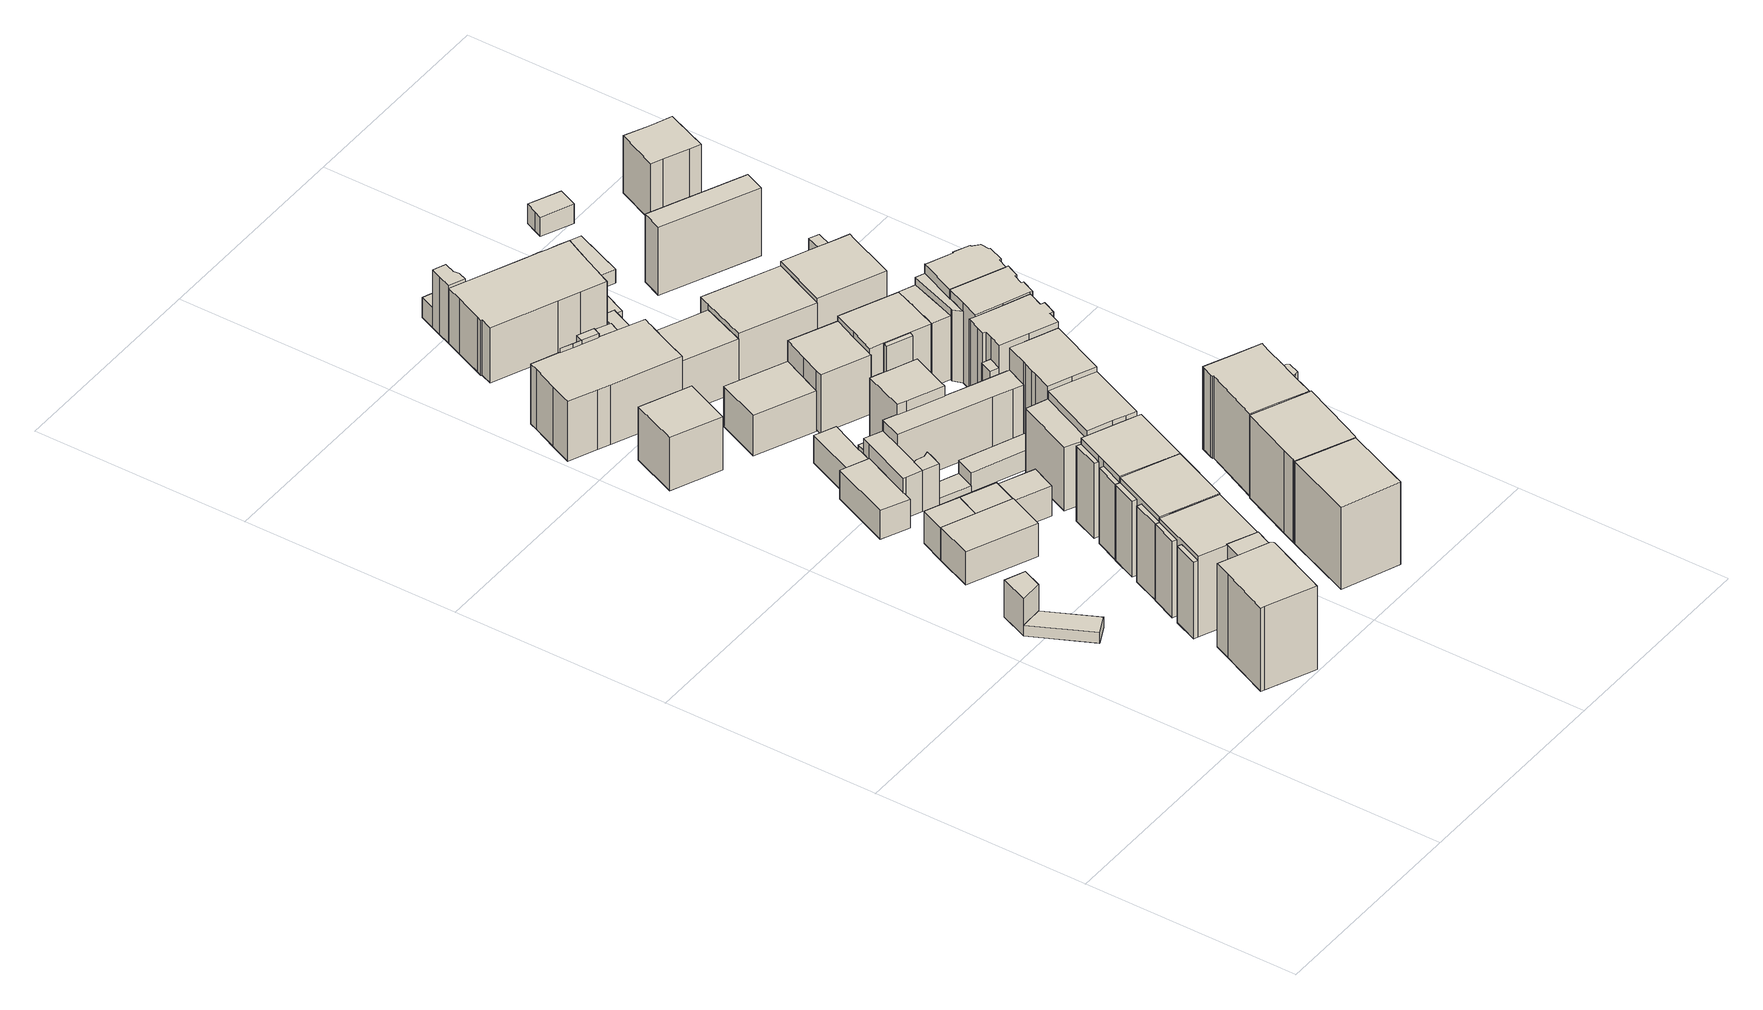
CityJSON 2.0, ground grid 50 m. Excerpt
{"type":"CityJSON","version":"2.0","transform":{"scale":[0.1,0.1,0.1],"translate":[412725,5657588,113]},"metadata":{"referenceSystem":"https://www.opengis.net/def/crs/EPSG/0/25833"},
"CityObjects":{
"building1":{"type":"Building","attributes":{"Dachtyp_tdc":"tdcPolyFlatRoof","Gemeindeschluessel":14612000,"Dachneigung":3.25,"QualitaetDacherkennung":56,"Geometrietyp2DReferenz":"3000","measuredHeight":2.84,"function":"31001_9998","roofType":"2100"},"geometry":[{"type":"Solid","lod":"1","boundaries":[[[[0,1,2,3]],[[4,5,6,7]],[[3,5,4,0]],[[2,6,5,3]],[[1,7,6,2]],[[0,4,7,1]]]]}]},
"building2":{"type":"Building","attributes":{"Dachtyp_tdc":"tdcGableRoof","Gemeindeschluessel":14612000,"Dachneigung":63.8,"QualitaetDacherkennung":4,"Geometrietyp2DReferenz":"3000","measuredHeight":12.34,"function":"31001_9998","roofType":"3100"},"geometry":[{"type":"Solid","lod":"1","boundaries":[[[[8,9,10,11]],[[12,7,6,13]],[[11,7,12,8]],[[10,6,7,11]],[[9,13,6,10]],[[8,12,13,9]]]]}]},
"building3":{"type":"Building","attributes":{"Dachtyp_tdc":"tdcFreeFormRoof","Gemeindeschluessel":14612000,"Dachneigung":25.4,"QualitaetDacherkennung":76,"Geometrietyp2DReferenz":"3000","measuredHeight":22.62,"function":"31001_9998","roofType":"5000"},"geometry":[{"type":"Solid","lod":"1","boundaries":[[[[14,15,16,17,18,19,20,21,22]],[[23,24,25,26,27,28,29,30,31]],[[22,24,23,14]],[[21,25,24,22]],[[20,26,25,21]],[[19,27,26,20]],[[18,28,27,19]],[[17,29,28,18]],[[16,30,29,17]],[[15,31,30,16]],[[14,23,31,15]]]]}]},
"building4":{"type":"Building","attributes":{"Gemeindeschluessel":14612000,"Geometrietyp2DReferenz":"3000","function":"31001_9998","roofType":"9999"},"children":["building4-1","building4-2","building4-3","building4-4"]},
"building4-1":{"type":"BuildingPart","attributes":{"Dachtyp_tdc":"tdcPolyFlatRoof","Dachneigung":41.22,"QualitaetDacherkennung":61,"Geometrietyp2DReferenz":"3000","measuredHeight":19.68,"roofType":"2100"},"parents":["building4"],"geometry":[{"type":"Solid","lod":"1","boundaries":[[[[32,33,34,35]],[[36,37,38,39]],[[35,37,36,32]],[[34,38,37,35]],[[33,39,38,34]],[[32,36,39,33]]]]}]},
"building4-2":{"type":"BuildingPart","attributes":{"Dachtyp_tdc":"tdcCutGableRoof","Dachneigung":25.98,"QualitaetDacherkennung":84,"Geometrietyp2DReferenz":"3000","measuredHeight":21.95,"roofType":"9999"},"parents":["building4"],"geometry":[{"type":"Solid","lod":"1","boundaries":[[[[40,41,42,43]],[[44,45,46,37]],[[43,45,44,40]],[[42,46,45,43]],[[41,37,46,42]],[[40,44,37,41]]]]}]},
"building4-3":{"type":"BuildingPart","attributes":{"Dachtyp_tdc":"tdcPolyFlatRoof","Dachneigung":26.18,"QualitaetDacherkennung":69,"Geometrietyp2DReferenz":"3000","measuredHeight":22.31,"roofType":"2100"},"parents":["building4"],"geometry":[{"type":"Solid","lod":"1","boundaries":[[[[47,48,49,50]],[[51,45,52,53]],[[50,45,51,47]],[[49,52,45,50]],[[48,53,52,49]],[[47,51,53,48]]]]}]},
"building4-4":{"type":"BuildingPart","attributes":{"Dachtyp_tdc":"tdcPolyFlatRoof","Dachneigung":34.7,"QualitaetDacherkennung":62,"Geometrietyp2DReferenz":"3000","measuredHeight":19.73,"roofType":"2100"},"parents":["building4"],"geometry":[{"type":"Solid","lod":"1","boundaries":[[[[54,55,56,57]],[[46,58,59,60]],[[57,58,46,54]],[[56,59,58,57]],[[55,60,59,56]],[[54,46,60,55]]]]}]},
"building5":{"type":"Building","attributes":{"Dachtyp_tdc":"tdcFreeFormRoof","Gemeindeschluessel":14612000,"Dachneigung":13.55,"QualitaetDacherkennung":84,"Geometrietyp2DReferenz":"3000","measuredHeight":9.2,"function":"31001_9998","roofType":"5000"},"geometry":[{"type":"Solid","lod":"1","boundaries":[[[[61,62,63,64,65]],[[66,67,68,69,70]],[[65,67,66,61]],[[64,68,67,65]],[[63,69,68,64]],[[62,70,69,63]],[[61,66,70,62]]]]}]},
"building6":{"type":"Building","attributes":{"Dachtyp_tdc":"tdcPolyFlatRoof","Gemeindeschluessel":14612000,"Dachneigung":12.48,"QualitaetDacherkennung":69,"Geometrietyp2DReferenz":"3000","measuredHeight":8.8,"function":"31001_9998","roofType":"2100"},"geometry":[{"type":"Solid","lod":"1","boundaries":[[[[71,72,73,74]],[[75,67,66,76]],[[74,67,75,71]],[[73,66,67,74]],[[72,76,66,73]],[[71,75,76,72]]]]}]},
"building7":{"type":"Building","attributes":{"Dachtyp_tdc":"tdcPolyFlatRoof","Gemeindeschluessel":14612000,"Dachneigung":13.59,"QualitaetDacherkennung":68,"Geometrietyp2DReferenz":"3000","measuredHeight":8.49,"function":"31001_9998","roofType":"2100"},"geometry":[{"type":"Solid","lod":"1","boundaries":[[[[77,71,74,78]],[[79,80,81,82]],[[78,80,79,77]],[[74,81,80,78]],[[71,82,81,74]],[[77,79,82,71]]]]}]},
"building8":{"type":"Building","attributes":{"Gemeindeschluessel":14612000,"Geometrietyp2DReferenz":"3000","function":"31001_9998","roofType":"9999"},"children":["building8-1","building8-2","building8-3"]},
"building8-1":{"type":"BuildingPart","attributes":{"Dachtyp_tdc":"tdcPolyFlatRoof","Dachneigung":42.12,"QualitaetDacherkennung":70,"Geometrietyp2DReferenz":"3000","measuredHeight":19.58,"roofType":"2100"},"parents":["building8"],"geometry":[{"type":"Solid","lod":"1","boundaries":[[[[83,84,85,86]],[[87,88,89,90]],[[86,88,87,83]],[[85,89,88,86]],[[84,90,89,85]],[[83,87,90,84]]]]}]},
"building8-2":{"type":"BuildingPart","attributes":{"Dachtyp_tdc":"tdcGableRoof","Dachneigung":26.16,"QualitaetDacherkennung":77,"Geometrietyp2DReferenz":"3000","measuredHeight":22.33,"roofType":"3100"},"parents":["building8"],"geometry":[{"type":"Solid","lod":"1","boundaries":[[[[91,92,93,94]],[[95,96,97,88]],[[94,96,95,91]],[[93,97,96,94]],[[92,88,97,93]],[[91,95,88,92]]]]}]},
"building8-3":{"type":"BuildingPart","attributes":{"Dachtyp_tdc":"tdcPolyFlatRoof","Dachneigung":45.9,"QualitaetDacherkennung":59,"Geometrietyp2DReferenz":"3000","measuredHeight":19.7,"roofType":"2100"},"parents":["building8"],"geometry":[{"type":"Solid","lod":"1","boundaries":[[[[98,32,99,100]],[[101,102,97,103]],[[100,102,101,98]],[[99,97,102,100]],[[32,103,97,99]],[[98,101,103,32]]]]}]},
"building9":{"type":"Building","attributes":{"Dachtyp_tdc":"tdcGableRoof","Gemeindeschluessel":14612000,"Dachneigung":47.35,"QualitaetDacherkennung":57,"Geometrietyp2DReferenz":"3000","measuredHeight":16.49,"function":"31001_9998","roofType":"3100"},"geometry":[{"type":"Solid","lod":"1","boundaries":[[[[104,105,106,107]],[[108,109,110,111]],[[107,109,108,104]],[[106,110,109,107]],[[105,111,110,106]],[[104,108,111,105]]]]}]},
"building10":{"type":"Building","attributes":{"Gemeindeschluessel":14612000,"Geometrietyp2DReferenz":"3000","function":"31001_9998","roofType":"9999"},"children":["building10-1","building10-2"]},
"building10-1":{"type":"BuildingPart","attributes":{"Dachtyp_tdc":"tdcPolyFlatRoof","Dachneigung":2.94,"QualitaetDacherkennung":60,"Geometrietyp2DReferenz":"3000","measuredHeight":7.07,"roofType":"2100"},"parents":["building10"],"geometry":[{"type":"Solid","lod":"1","boundaries":[[[[112,113,114,115,116,117,118]],[[119,120,121,122,123,124,125]],[[118,120,119,112]],[[117,121,120,118]],[[116,122,121,117]],[[115,123,122,116]],[[114,124,123,115]],[[113,125,124,114]],[[112,119,125,113]]]]}]},
"building10-2":{"type":"BuildingPart","attributes":{"Dachtyp_tdc":"tdcPolyFlatRoof","Dachneigung":0,"QualitaetDacherkennung":58,"Geometrietyp2DReferenz":"3000","measuredHeight":7.27,"roofType":"1000"},"parents":["building10"],"geometry":[{"type":"Solid","lod":"1","boundaries":[[[[126,127,128,129,130,131,132]],[[123,133,134,135,136,137,124]],[[132,123,124,126]],[[131,133,123,132]],[[130,134,133,131]],[[129,135,134,130]],[[128,136,135,129]],[[127,137,136,128]],[[126,124,137,127]]]]}]},
"building11":{"type":"Building","attributes":{"Gemeindeschluessel":14612000,"Geometrietyp2DReferenz":"3000","function":"31001_9998","roofType":"9999"},"children":["building11-1","building11-2"]},
"building11-1":{"type":"BuildingPart","attributes":{"Dachtyp_tdc":"tdcPolyFlatRoof","Dachneigung":6.7,"QualitaetDacherkennung":50,"Geometrietyp2DReferenz":"3000","measuredHeight":10.54,"roofType":"2100"},"parents":["building11"],"geometry":[{"type":"Solid","lod":"1","boundaries":[[[[138,139,140,141,142,143,144]],[[145,146,147,148,149,150,151]],[[144,146,145,138]],[[143,147,146,144]],[[142,148,147,143]],[[141,149,148,142]],[[140,150,149,141]],[[139,151,150,140]],[[138,145,151,139]]]]}]},
"building11-2":{"type":"BuildingPart","attributes":{"Dachtyp_tdc":"tdcPolyFlatRoof","Dachneigung":4.11,"QualitaetDacherkennung":69,"Geometrietyp2DReferenz":"3000","measuredHeight":10.47,"roofType":"2100"},"parents":["building11"],"geometry":[{"type":"Solid","lod":"1","boundaries":[[[[139,138,152,153,154,155,156,157,158]],[[151,159,160,161,162,163,164,165,145]],[[158,159,151,139]],[[157,160,159,158]],[[156,161,160,157]],[[155,162,161,156]],[[154,163,162,155]],[[153,164,163,154]],[[152,165,164,153]],[[138,145,165,152]],[[139,151,145,138]]]]}]},
"building12":{"type":"Building","attributes":{"Dachtyp_tdc":"tdcGableRoof","Gemeindeschluessel":14612000,"Dachneigung":14.17,"QualitaetDacherkennung":71,"Geometrietyp2DReferenz":"3000","measuredHeight":8.01,"function":"31001_9998","roofType":"3100"},"geometry":[{"type":"Solid","lod":"1","boundaries":[[[[166,167,168,169]],[[170,171,172,173]],[[169,171,170,166]],[[168,172,171,169]],[[167,173,172,168]],[[166,170,173,167]]]]}]},
"building13":{"type":"Building","attributes":{"Dachtyp_tdc":"tdcFreeFormRoof","Gemeindeschluessel":14612000,"Dachneigung":40.15,"QualitaetDacherkennung":4,"Geometrietyp2DReferenz":"3000","measuredHeight":2.6,"function":"31001_9998","roofType":"5000"},"geometry":[{"type":"Solid","lod":"1","boundaries":[[[[174,175,176,177,178]],[[149,148,179,180,150]],[[178,148,149,174]],[[177,179,148,178]],[[176,180,179,177]],[[175,150,180,176]],[[174,149,150,175]]]]}]},
"building14":{"type":"Building","attributes":{"Dachtyp_tdc":"tdcGableRoof","Gemeindeschluessel":14612000,"Dachneigung":62.85,"QualitaetDacherkennung":1,"Geometrietyp2DReferenz":"3000","measuredHeight":9.24,"function":"31001_9998","roofType":"3100"},"geometry":[{"type":"Solid","lod":"1","boundaries":[[[[181,182,183,184]],[[185,186,187,188]],[[184,186,185,181]],[[183,187,186,184]],[[182,188,187,183]],[[181,185,188,182]]]]}]},
"building15":{"type":"Building","attributes":{"Gemeindeschluessel":14612000,"Geometrietyp2DReferenz":"3000","function":"31001_9998","roofType":"9999"},"children":["building15-1","building15-2"]},
"building15-1":{"type":"BuildingPart","attributes":{"Dachtyp_tdc":"tdcPolyFlatRoof","Dachneigung":37.58,"QualitaetDacherkennung":36,"Geometrietyp2DReferenz":"3000","measuredHeight":16.73,"roofType":"2100"},"parents":["building15"],"geometry":[{"type":"Solid","lod":"1","boundaries":[[[[189,190,191,192,193,194,195]],[[196,197,198,199,200,201,202]],[[195,196,202,189]],[[194,197,196,195]],[[193,198,197,194]],[[192,199,198,193]],[[191,200,199,192]],[[190,201,200,191]],[[189,202,201,190]]]]}]},
"building15-2":{"type":"BuildingPart","attributes":{"Dachtyp_tdc":"tdcCutGableRoof","Dachneigung":41.65,"QualitaetDacherkennung":72,"Geometrietyp2DReferenz":"3000","measuredHeight":17.48,"roofType":"9999"},"parents":["building15"],"geometry":[{"type":"Solid","lod":"1","boundaries":[[[[203,204,205,206,207,208,209,210,211,212,213,214,215,216,217,218,219,220]],[[221,222,223,224,225,226,227,228,202,201,200,229,230,231,232,233,234,235]],[[220,222,221,203]],[[219,223,222,220]],[[218,224,223,219]],[[217,225,224,218]],[[216,226,225,217]],[[215,227,226,216]],[[214,228,227,215]],[[213,202,228,214]],[[212,201,202,213]],[[211,200,201,212]],[[210,229,200,211]],[[209,230,229,210]],[[208,231,230,209]],[[207,232,231,208]],[[206,233,232,207]],[[205,234,233,206]],[[204,235,234,205]],[[203,221,235,204]]]]}]},
"building16":{"type":"Building","attributes":{"Gemeindeschluessel":14612000,"Geometrietyp2DReferenz":"3000","function":"31001_9998","roofType":"9999"},"children":["building16-1","building16-2","building16-3","building16-4"]},
"building16-1":{"type":"BuildingPart","attributes":{"Dachtyp_tdc":"tdcGableRoof","Dachneigung":25.81,"QualitaetDacherkennung":72,"Geometrietyp2DReferenz":"3000","measuredHeight":22.25,"roofType":"3100"},"parents":["building16"],"geometry":[{"type":"Solid","lod":"1","boundaries":[[[[236,237,238,239,240,241,242,243]],[[244,245,246,247,248,249,250,251]],[[243,245,244,236]],[[242,246,245,243]],[[241,247,246,242]],[[240,248,247,241]],[[239,249,248,240]],[[238,250,249,239]],[[237,251,250,238]],[[236,244,251,237]]]]}]},
"building16-2":{"type":"BuildingPart","attributes":{"Dachtyp_tdc":"tdcPolyFlatRoof","Dachneigung":0,"QualitaetDacherkennung":40,"Geometrietyp2DReferenz":"3000","measuredHeight":13.01,"roofType":"1000"},"parents":["building16"],"geometry":[{"type":"Solid","lod":"1","boundaries":[[[[252,253,254,255]],[[249,256,257,250]],[[255,256,249,252]],[[254,257,256,255]],[[253,250,257,254]],[[252,249,250,253]]]]}]},
"building16-3":{"type":"BuildingPart","attributes":{"Dachtyp_tdc":"tdcPolyFlatRoof","Dachneigung":38.71,"QualitaetDacherkennung":49,"Geometrietyp2DReferenz":"3000","measuredHeight":19.33,"roofType":"2100"},"parents":["building16"],"geometry":[{"type":"Solid","lod":"1","boundaries":[[[[258,259,260,261]],[[262,248,247,263]],[[261,248,262,258]],[[260,247,248,261]],[[259,263,247,260]],[[258,262,263,259]]]]}]},
"building16-4":{"type":"BuildingPart","attributes":{"Dachtyp_tdc":"tdcPolyFlatRoof","Dachneigung":34.7,"QualitaetDacherkennung":60,"Geometrietyp2DReferenz":"3000","measuredHeight":19.33,"roofType":"2100"},"parents":["building16"],"geometry":[{"type":"Solid","lod":"1","boundaries":[[[[264,83,265,266]],[[267,246,245,268]],[[266,246,267,264]],[[265,245,246,266]],[[83,268,245,265]],[[264,267,268,83]]]]}]},
"building17":{"type":"Building","attributes":{"Dachtyp_tdc":"tdcGableRoof","Gemeindeschluessel":14612000,"Dachneigung":31.57,"QualitaetDacherkennung":82,"Geometrietyp2DReferenz":"3000","measuredHeight":22.96,"function":"31001_9998","roofType":"3100"},"geometry":[{"type":"Solid","lod":"1","boundaries":[[[[269,270,271,272]],[[273,274,275,276]],[[272,274,273,269]],[[271,275,274,272]],[[270,276,275,271]],[[269,273,276,270]]]]}]},
"building18":{"type":"Building","attributes":{"Dachtyp_tdc":"tdcGableRoof","Gemeindeschluessel":14612000,"Dachneigung":40.71,"QualitaetDacherkennung":66,"Geometrietyp2DReferenz":"3000","measuredHeight":12.61,"function":"31001_9998","roofType":"3100"},"geometry":[{"type":"Solid","lod":"1","boundaries":[[[[277,278,279,280]],[[281,282,283,284]],[[280,282,281,277]],[[279,283,282,280]],[[278,284,283,279]],[[277,281,284,278]]]]}]},
"building19":{"type":"Building","attributes":{"Dachtyp_tdc":"tdcFreeFormRoof","Gemeindeschluessel":14612000,"Dachneigung":45.13,"QualitaetDacherkennung":5,"Geometrietyp2DReferenz":"3000","measuredHeight":17.39,"function":"31001_9998","roofType":"5000"},"geometry":[{"type":"Solid","lod":"1","boundaries":[[[[285,286,287,288]],[[289,290,291,292]],[[288,290,289,285]],[[287,291,290,288]],[[286,292,291,287]],[[285,289,292,286]]]]}]},
"building20":{"type":"Building","attributes":{"Dachtyp_tdc":"tdcPolyFlatRoof","Gemeindeschluessel":14612000,"Dachneigung":2.89,"QualitaetDacherkennung":50,"Geometrietyp2DReferenz":"3000","measuredHeight":5.04,"function":"31001_9998","roofType":"2100"},"geometry":[{"type":"Solid","lod":"1","boundaries":[[[[293,294,295,296,297]],[[298,180,179,299,300]],[[297,180,298,293]],[[296,179,180,297]],[[295,299,179,296]],[[294,300,299,295]],[[293,298,300,294]]]]}]},
"building21":{"type":"Building","attributes":{"Dachtyp_tdc":"tdcGableRoof","Gemeindeschluessel":14612000,"Dachneigung":21.49,"QualitaetDacherkennung":31,"Geometrietyp2DReferenz":"3000","measuredHeight":16.46,"function":"31001_9998","roofType":"3100"},"geometry":[{"type":"Solid","lod":"1","boundaries":[[[[301,302,303,304,305,306,307,308]],[[309,310,311,312,313,314,315,316]],[[308,310,309,301]],[[307,311,310,308]],[[306,312,311,307]],[[305,313,312,306]],[[304,314,313,305]],[[303,315,314,304]],[[302,316,315,303]],[[301,309,316,302]]]]}]},
"building22":{"type":"Building","attributes":{"Gemeindeschluessel":14612000,"Geometrietyp2DReferenz":"3000","function":"31001_9998","roofType":"9999"},"children":["building22-1","building22-2"]},
"building22-1":{"type":"BuildingPart","attributes":{"Dachtyp_tdc":"tdcPolyFlatRoof","Dachneigung":0,"QualitaetDacherkennung":11,"Geometrietyp2DReferenz":"3000","measuredHeight":13.05,"roofType":"1000"},"parents":["building22"],"geometry":[{"type":"Solid","lod":"1","boundaries":[[[[317,318,319,320,321,322,323,324,325,326,327,328,329]],[[330,331,332,333,334,335,336,337,338,339,340,341,342]],[[329,331,330,317]],[[328,332,331,329]],[[327,333,332,328]],[[326,334,333,327]],[[325,335,334,326]],[[324,336,335,325]],[[323,337,336,324]],[[322,338,337,323]],[[321,339,338,322]],[[320,340,339,321]],[[319,341,340,320]],[[318,342,341,319]],[[317,330,342,318]]]]}]},
"building22-2":{"type":"BuildingPart","attributes":{"Dachtyp_tdc":"tdcGableRoof","Dachneigung":28.61,"QualitaetDacherkennung":73,"Geometrietyp2DReferenz":"3000","measuredHeight":20.28,"roofType":"3100"},"parents":["building22"],"geometry":[{"type":"Solid","lod":"1","boundaries":[[[[343,344,345,346,347,348,349,350,351,352,353,354]],[[355,356,357,358,359,360,361,339,338,362,363,364]],[[354,356,355,343]],[[353,357,356,354]],[[352,358,357,353]],[[351,359,358,352]],[[350,360,359,351]],[[349,361,360,350]],[[348,339,361,349]],[[347,338,339,348]],[[346,362,338,347]],[[345,363,362,346]],[[344,364,363,345]],[[343,355,364,344]]]]}]},
"building23":{"type":"Building","attributes":{"Dachtyp_tdc":"tdcFreeFormRoof","Gemeindeschluessel":14612000,"Dachneigung":25.35,"QualitaetDacherkennung":65,"Geometrietyp2DReferenz":"3000","measuredHeight":19.54,"function":"31001_9998","roofType":"5000"},"geometry":[{"type":"Solid","lod":"1","boundaries":[[[[365,366,367,368,369,370]],[[371,372,373,292,291,374]],[[370,372,371,365]],[[369,373,372,370]],[[368,292,373,369]],[[367,291,292,368]],[[366,374,291,367]],[[365,371,374,366]]]]}]},
"building24":{"type":"Building","attributes":{"Dachtyp_tdc":"tdcPolyFlatRoof","Gemeindeschluessel":14612000,"Dachneigung":16.87,"QualitaetDacherkennung":58,"Geometrietyp2DReferenz":"3000","measuredHeight":4.66,"function":"31001_9998","roofType":"2100"},"geometry":[{"type":"Solid","lod":"1","boundaries":[[[[375,376,377,378,379]],[[380,381,382,383,384]],[[379,381,380,375]],[[378,382,381,379]],[[377,383,382,378]],[[376,384,383,377]],[[375,380,384,376]]]]}]},
"building25":{"type":"Building","attributes":{"Gemeindeschluessel":14612000,"Geometrietyp2DReferenz":"3000","function":"31001_9998","roofType":"9999"},"children":["building25-1","building25-2"]},
"building25-1":{"type":"BuildingPart","attributes":{"Dachtyp_tdc":"tdcGableRoof","Dachneigung":37.8,"QualitaetDacherkennung":68,"Geometrietyp2DReferenz":"3000","measuredHeight":15.39,"roofType":"3100"},"parents":["building25"],"geometry":[{"type":"Solid","lod":"1","boundaries":[[[[385,386,387,388,389]],[[390,391,392,393,394]],[[389,391,390,385]],[[388,392,391,389]],[[387,393,392,388]],[[386,394,393,387]],[[385,390,394,386]]]]}]},
"building25-2":{"type":"BuildingPart","attributes":{"Dachtyp_tdc":"tdcGableRoof","Dachneigung":41.89,"QualitaetDacherkennung":45,"Geometrietyp2DReferenz":"3000","measuredHeight":12.77,"roofType":"3100"},"parents":["building25"],"geometry":[{"type":"Solid","lod":"1","boundaries":[[[[395,396,397,398,399,400,401,402]],[[403,404,405,406,392,407,391,408]],[[402,404,403,395]],[[401,405,404,402]],[[400,406,405,401]],[[399,392,406,400]],[[398,407,392,399]],[[397,391,407,398]],[[396,408,391,397]],[[395,403,408,396]]]]}]},
"building26":{"type":"Building","attributes":{"Dachtyp_tdc":"tdcGableRoof","Gemeindeschluessel":14612000,"Dachneigung":31.15,"QualitaetDacherkennung":82,"Geometrietyp2DReferenz":"3000","measuredHeight":23.08,"function":"31001_9998","roofType":"3100"},"geometry":[{"type":"Solid","lod":"1","boundaries":[[[[409,410,411,412,413,414,415,416,417,418,419,420,421]],[[422,423,424,273,425,276,426,427,428,429,430,431,432]],[[421,423,422,409]],[[420,424,423,421]],[[419,273,424,420]],[[418,425,273,419]],[[417,276,425,418]],[[416,426,276,417]],[[415,427,426,416]],[[414,428,427,415]],[[413,429,428,414]],[[412,430,429,413]],[[411,431,430,412]],[[410,432,431,411]],[[409,422,432,410]]]]}]},
"building27":{"type":"Building","attributes":{"Dachtyp_tdc":"tdcGableRoof","Gemeindeschluessel":14612000,"Dachneigung":35.9,"QualitaetDacherkennung":64,"Geometrietyp2DReferenz":"3000","measuredHeight":17.23,"function":"31001_9998","roofType":"3100"},"geometry":[{"type":"Solid","lod":"1","boundaries":[[[[433,434,435,436,437,438,439,440]],[[441,442,443,444,445,446,447,448]],[[440,442,441,433]],[[439,443,442,440]],[[438,444,443,439]],[[437,445,444,438]],[[436,446,445,437]],[[435,447,446,436]],[[434,448,447,435]],[[433,441,448,434]]]]}]},
"building28":{"type":"Building","attributes":{"Dachtyp_tdc":"tdcPolyFlatRoof","Gemeindeschluessel":14612000,"Dachneigung":22.52,"QualitaetDacherkennung":74,"Geometrietyp2DReferenz":"3000","measuredHeight":3.28,"function":"31001_9998","roofType":"2100"},"geometry":[{"type":"Solid","lod":"1","boundaries":[[[[449,450,451,452,453,454]],[[455,456,457,458,459,460]],[[454,456,455,449]],[[453,457,456,454]],[[452,458,457,453]],[[451,459,458,452]],[[450,460,459,451]],[[449,455,460,450]]]]}]},
"building29":{"type":"Building","attributes":{"Dachtyp_tdc":"tdcFreeFormRoof","Gemeindeschluessel":14612000,"Dachneigung":17,"QualitaetDacherkennung":82,"Geometrietyp2DReferenz":"3000","measuredHeight":4.46,"function":"31001_9998","roofType":"5000"},"geometry":[{"type":"Solid","lod":"1","boundaries":[[[[461,462,463,464,465,466,467]],[[381,468,469,470,471,383,382]],[[467,468,381,461]],[[466,469,468,467]],[[465,470,469,466]],[[464,471,470,465]],[[463,383,471,464]],[[462,382,383,463]],[[461,381,382,462]]]]}]},
"building30":{"type":"Building","attributes":{"Dachtyp_tdc":"tdcPolyFlatRoof","Gemeindeschluessel":14612000,"Dachneigung":0,"QualitaetDacherkennung":66,"Geometrietyp2DReferenz":"3000","measuredHeight":3.22,"function":"31001_9998","roofType":"1000"},"geometry":[{"type":"Solid","lod":"1","boundaries":[[[[472,473,474,475]],[[476,477,478,479]],[[475,477,476,472]],[[474,478,477,475]],[[473,479,478,474]],[[472,476,479,473]]]]}]},
"building31":{"type":"Building","attributes":{"name":"Neuapostolische Kirche","Gemeindeschluessel":14612000,"QualitaetDacherkennung":100,"Geometrietyp2DReferenz":"3000","function":"31001_3041","roofType":"9999"},"children":["building31-1","building31-2"]},
"building31-1":{"type":"BuildingPart","attributes":{"Dachtyp_tdc":"tdcCutGableRoof","Dachneigung":0,"QualitaetDacherkennung":100,"Geometrietyp2DReferenz":"3000","measuredHeight":15.92,"roofType":"9999"},"parents":["building31"],"geometry":[{"type":"Solid","lod":"1","boundaries":[[[[480,481,482,483,484,485,486,487,488,489,490,491,492,493,494,495,496,497,498,499,500]],[[501,502,503,504,505,506,507,508,509,510,511,512,513,514,515,516,517,518,519,520,521]],[[500,502,501,480]],[[499,503,502,500]],[[498,504,503,499]],[[497,505,504,498]],[[496,506,505,497]],[[495,507,506,496]],[[494,508,507,495]],[[493,509,508,494]],[[492,510,509,493]],[[491,511,510,492]],[[490,512,511,491]],[[489,513,512,490]],[[488,514,513,489]],[[487,515,514,488]],[[486,516,515,487]],[[485,517,516,486]],[[484,518,517,485]],[[483,519,518,484]],[[482,520,519,483]],[[481,521,520,482]],[[480,501,521,481]]]]}]},
"building31-2":{"type":"BuildingPart","attributes":{"Dachtyp_tdc":"tdcLeanToRoof","Dachneigung":0,"QualitaetDacherkennung":100,"Geometrietyp2DReferenz":"3000","measuredHeight":14.63,"roofType":"2100"},"parents":["building31"],"geometry":[{"type":"Solid","lod":"1","boundaries":[[[[522,523,524,525,526,527,528]],[[511,529,530,531,532,533,512]],[[528,529,511,522]],[[527,530,529,528]],[[526,531,530,527]],[[525,532,531,526]],[[524,533,532,525]],[[523,512,533,524]],[[522,511,512,523]]]]}]},
"building32":{"type":"Building","attributes":{"Dachtyp_tdc":"tdcPolyFlatRoof","Gemeindeschluessel":14612000,"Dachneigung":13.62,"QualitaetDacherkennung":23,"Geometrietyp2DReferenz":"3000","measuredHeight":5.49,"function":"31001_9998","roofType":"2100"},"geometry":[{"type":"Solid","lod":"1","boundaries":[[[[534,535,536,537,538,539]],[[530,540,541,542,543,531]],[[539,540,530,534]],[[538,541,540,539]],[[537,542,541,538]],[[536,543,542,537]],[[535,531,543,536]],[[534,530,531,535]]]]}]},
"building33":{"type":"Building","attributes":{"Dachtyp_tdc":"tdcPolyFlatRoof","Gemeindeschluessel":14612000,"Dachneigung":17.18,"QualitaetDacherkennung":66,"Geometrietyp2DReferenz":"3000","measuredHeight":4.69,"function":"31001_9998","roofType":"2100"},"geometry":[{"type":"Solid","lod":"1","boundaries":[[[[544,545,546,547]],[[478,548,549,479]],[[547,548,478,544]],[[546,549,548,547]],[[545,479,549,546]],[[544,478,479,545]]]]}]},
"building34":{"type":"Building","attributes":{"Dachtyp_tdc":"tdcPolyFlatRoof","Gemeindeschluessel":14612000,"Dachneigung":25.67,"QualitaetDacherkennung":53,"Geometrietyp2DReferenz":"3000","measuredHeight":4.16,"function":"31001_9998","roofType":"2100"},"geometry":[{"type":"Solid","lod":"1","boundaries":[[[[550,551,552,553,554,555,556,557,558]],[[559,560,561,549,548,562,563,564,565]],[[558,560,559,550]],[[557,561,560,558]],[[556,549,561,557]],[[555,548,549,556]],[[554,562,548,555]],[[553,563,562,554]],[[552,564,563,553]],[[551,565,564,552]],[[550,559,565,551]]]]}]},
"building35":{"type":"Building","attributes":{"Gemeindeschluessel":14612000,"Geometrietyp2DReferenz":"3000","function":"31001_9998","roofType":"9999"},"children":["building35-1","building35-2","building35-3"]},
"building35-1":{"type":"BuildingPart","attributes":{"Dachtyp_tdc":"tdcGableRoof","Dachneigung":38.27,"QualitaetDacherkennung":69,"Geometrietyp2DReferenz":"3000","measuredHeight":23.21,"roofType":"3100"},"parents":["building35"],"geometry":[{"type":"Solid","lod":"1","boundaries":[[[[566,567,568,569,570,571,572,573,574,575,576,577,578,579,580,581,582,583]],[[584,585,586,587,588,589,590,591,592,593,594,595,596,597,598,599,600,601]],[[583,584,601,566]],[[582,585,584,583]],[[581,586,585,582]],[[580,587,586,581]],[[579,588,587,580]],[[578,589,588,579]],[[577,590,589,578]],[[576,591,590,577]],[[575,592,591,576]],[[574,593,592,575]],[[573,594,593,574]],[[572,595,594,573]],[[571,596,595,572]],[[570,597,596,571]],[[569,598,597,570]],[[568,599,598,569]],[[567,600,599,568]],[[566,601,600,567]]]]}]},
"building35-2":{"type":"BuildingPart","attributes":{"Dachtyp_tdc":"tdcFreeFormRoof","Dachneigung":25.64,"QualitaetDacherkennung":23,"Geometrietyp2DReferenz":"3000","measuredHeight":14.68,"roofType":"5000"},"parents":["building35"],"geometry":[{"type":"Solid","lod":"1","boundaries":[[[[602,603,604,605]],[[606,601,600,607]],[[605,601,606,602]],[[604,600,601,605]],[[603,607,600,604]],[[602,606,607,603]]]]}]},
"building35-3":{"type":"BuildingPart","attributes":{"Dachtyp_tdc":"tdcGableRoof","Dachneigung":11.1,"QualitaetDacherkennung":16,"Geometrietyp2DReferenz":"3000","measuredHeight":4.54,"roofType":"3100"},"parents":["building35"],"geometry":[{"type":"Solid","lod":"1","boundaries":[[[[608,609,610,611,612,613]],[[606,607,614,615,616,617]],[[613,607,606,608]],[[612,614,607,613]],[[611,615,614,612]],[[610,616,615,611]],[[609,617,616,610]],[[608,606,617,609]]]]}]},
"building36":{"type":"Building","attributes":{"Gemeindeschluessel":14612000,"Geometrietyp2DReferenz":"3000","function":"31001_9998","roofType":"9999"},"children":["building36-1","building36-2"]},
"building36-1":{"type":"BuildingPart","attributes":{"Dachtyp_tdc":"tdcGableRoof","Dachneigung":44.47,"QualitaetDacherkennung":61,"Geometrietyp2DReferenz":"3000","measuredHeight":18.91,"roofType":"3100"},"parents":["building36"],"geometry":[{"type":"Solid","lod":"1","boundaries":[[[[618,619,620,621,622,623,624,625,626]],[[627,628,629,630,631,632,633,634,635]],[[625,628,627,626]],[[624,629,628,625]],[[623,630,629,624]],[[622,631,630,623]],[[621,632,631,622]],[[620,633,632,621]],[[619,634,633,620]],[[618,635,634,619]],[[626,627,635,618]]]]}]},
"building36-2":{"type":"BuildingPart","attributes":{"Dachtyp_tdc":"tdcPolyFlatRoof","Dachneigung":39.63,"QualitaetDacherkennung":42,"Geometrietyp2DReferenz":"3000","measuredHeight":16.46,"roofType":"2100"},"parents":["building36"],"geometry":[{"type":"Solid","lod":"1","boundaries":[[[[636,637,626,625]],[[638,628,627,639]],[[625,628,638,636]],[[626,627,628,625]],[[637,639,627,626]],[[636,638,639,637]]]]}]},
"building37":{"type":"Building","attributes":{"Dachtyp_tdc":"tdcPolyFlatRoof","Gemeindeschluessel":14612000,"Dachneigung":0,"QualitaetDacherkennung":84,"Geometrietyp2DReferenz":"3000","measuredHeight":14.45,"function":"31001_9998","roofType":"1000"},"geometry":[{"type":"Solid","lod":"1","boundaries":[[[[640,641,642,643,644]],[[645,646,647,648,649]],[[644,646,645,640]],[[643,647,646,644]],[[642,648,647,643]],[[641,649,648,642]],[[640,645,649,641]]]]}]},
"building38":{"type":"Building","attributes":{"Gemeindeschluessel":14612000,"Geometrietyp2DReferenz":"3000","function":"31001_9998","roofType":"9999"},"children":["building38-1","building38-2"]},
"building38-1":{"type":"BuildingPart","attributes":{"Dachtyp_tdc":"tdcPolyFlatRoof","Dachneigung":23.61,"QualitaetDacherkennung":45,"Geometrietyp2DReferenz":"3000","measuredHeight":20.24,"roofType":"2100"},"parents":["building38"],"geometry":[{"type":"Solid","lod":"1","boundaries":[[[[650,651,652,653,654,655]],[[656,657,658,659,660,661]],[[655,657,656,650]],[[654,658,657,655]],[[653,659,658,654]],[[652,660,659,653]],[[651,661,660,652]],[[650,656,661,651]]]]}]},
"building38-2":{"type":"BuildingPart","attributes":{"Dachtyp_tdc":"tdcGableRoof","Dachneigung":30.75,"QualitaetDacherkennung":81,"Geometrietyp2DReferenz":"3000","measuredHeight":22.86,"roofType":"3100"},"parents":["building38"],"geometry":[{"type":"Solid","lod":"1","boundaries":[[[[662,663,664,665,666,667,668,669,670,671,672,673,674,675,676,677,678]],[[679,680,681,682,683,684,685,686,687,658,657,688,689,690,691,692,693]],[[678,680,679,662]],[[677,681,680,678]],[[676,682,681,677]],[[675,683,682,676]],[[674,684,683,675]],[[673,685,684,674]],[[672,686,685,673]],[[671,687,686,672]],[[670,658,687,671]],[[669,657,658,670]],[[668,688,657,669]],[[667,689,688,668]],[[666,690,689,667]],[[665,691,690,666]],[[664,692,691,665]],[[663,693,692,664]],[[662,679,693,663]]]]}]},
"building39":{"type":"Building","attributes":{"Dachtyp_tdc":"tdcPolyFlatRoof","Gemeindeschluessel":14612000,"Dachneigung":7.82,"QualitaetDacherkennung":39,"Geometrietyp2DReferenz":"3000","measuredHeight":2.76,"function":"31001_9998","roofType":"2100"},"geometry":[{"type":"Solid","lod":"1","boundaries":[[[[694,695,696,697,698,699]],[[700,701,702,703,704,705]],[[699,701,700,694]],[[698,702,701,699]],[[697,703,702,698]],[[696,704,703,697]],[[695,705,704,696]],[[694,700,705,695]]]]}]},
"building40":{"type":"Building","attributes":{"Gemeindeschluessel":14612000,"Geometrietyp2DReferenz":"3000","function":"31001_9998","roofType":"9999"},"children":["building40-1","building40-2","building40-3","building40-4"]},
"building40-1":{"type":"BuildingPart","attributes":{"Dachtyp_tdc":"tdcFreeFormRoof","Dachneigung":31.23,"QualitaetDacherkennung":38,"Geometrietyp2DReferenz":"3000","measuredHeight":22.4,"roofType":"5000"},"parents":["building40"],"geometry":[{"type":"Solid","lod":"1","boundaries":[[[[706,707,708,709,710,711,712,713,714,715,716,717,718,719]],[[720,721,722,723,724,725,726,727,728,729,730,731,732,733]],[[719,721,720,706]],[[718,722,721,719]],[[717,723,722,718]],[[716,724,723,717]],[[715,725,724,716]],[[714,726,725,715]],[[713,727,726,714]],[[712,728,727,713]],[[711,729,728,712]],[[710,730,729,711]],[[709,731,730,710]],[[708,732,731,709]],[[707,733,732,708]],[[706,720,733,707]]]]}]},
"building40-2":{"type":"BuildingPart","attributes":{"Dachtyp_tdc":"tdcGableRoof","Dachneigung":44.02,"QualitaetDacherkennung":62,"Geometrietyp2DReferenz":"3000","measuredHeight":18.96,"roofType":"3100"},"parents":["building40"],"geometry":[{"type":"Solid","lod":"1","boundaries":[[[[734,735,736,737,738,739]],[[740,741,634,633,632,742]],[[739,741,740,734]],[[738,634,741,739]],[[737,633,634,738]],[[736,632,633,737]],[[735,742,632,736]],[[734,740,742,735]]]]}]},
"building40-3":{"type":"BuildingPart","attributes":{"Dachtyp_tdc":"tdcPolyFlatRoof","Dachneigung":0,"QualitaetDacherkennung":4,"Geometrietyp2DReferenz":"3000","measuredHeight":17.97,"roofType":"1000"},"parents":["building40"],"geometry":[{"type":"Solid","lod":"1","boundaries":[[[[743,744,745,746,747]],[[741,742,729,748,749]],[[747,742,741,743]],[[746,729,742,747]],[[745,748,729,746]],[[744,749,748,745]],[[743,741,749,744]]]]}]},
"building40-4":{"type":"BuildingPart","attributes":{"Dachtyp_tdc":"tdcGableRoof","Dachneigung":31.84,"QualitaetDacherkennung":73,"Geometrietyp2DReferenz":"3000","measuredHeight":22.44,"roofType":"3100"},"parents":["building40"],"geometry":[{"type":"Solid","lod":"1","boundaries":[[[[750,751,714,713,712,752,753,754,755,756,757,758,759]],[[760,761,762,763,764,765,766,767,748,728,727,726,768]],[[759,761,760,750]],[[758,762,761,759]],[[757,763,762,758]],[[756,764,763,757]],[[755,765,764,756]],[[754,766,765,755]],[[753,767,766,754]],[[752,748,767,753]],[[712,728,748,752]],[[713,727,728,712]],[[714,726,727,713]],[[751,768,726,714]],[[750,760,768,751]]]]}]},
"building41":{"type":"Building","attributes":{"Dachtyp_tdc":"tdcPolyFlatRoof","Gemeindeschluessel":14612000,"Dachneigung":0,"QualitaetDacherkennung":57,"Geometrietyp2DReferenz":"3000","measuredHeight":3.47,"function":"31001_9998","roofType":"1000"},"geometry":[{"type":"Solid","lod":"1","boundaries":[[[[769,770,771,772,773]],[[774,775,776,777,778]],[[773,775,774,769]],[[772,776,775,773]],[[771,777,776,772]],[[770,778,777,771]],[[769,774,778,770]]]]}]},
"building42":{"type":"Building","attributes":{"Dachtyp_tdc":"tdcFreeFormRoof","Gemeindeschluessel":14612000,"Dachneigung":35.26,"QualitaetDacherkennung":43,"Geometrietyp2DReferenz":"3000","measuredHeight":17.96,"function":"31001_9998","roofType":"5000"},"geometry":[{"type":"Solid","lod":"1","boundaries":[[[[779,780,781,782,783,784,785,786]],[[787,788,789,790,791,792,793,794]],[[786,788,787,779]],[[785,789,788,786]],[[784,790,789,785]],[[783,791,790,784]],[[782,792,791,783]],[[781,793,792,782]],[[780,794,793,781]],[[779,787,794,780]]]]}]},
"building43":{"type":"Building","attributes":{"Dachtyp_tdc":"tdcGableRoof","Gemeindeschluessel":14612000,"Dachneigung":34.62,"QualitaetDacherkennung":50,"Geometrietyp2DReferenz":"3000","measuredHeight":15.18,"function":"31001_9998","roofType":"3100"},"geometry":[{"type":"Solid","lod":"1","boundaries":[[[[795,796,797,798]],[[799,800,801,802]],[[798,800,799,795]],[[797,801,800,798]],[[796,802,801,797]],[[795,799,802,796]]]]}]},
"building44":{"type":"Building","attributes":{"Dachtyp_tdc":"tdcFreeFormRoof","Gemeindeschluessel":14612000,"Dachneigung":59.02,"QualitaetDacherkennung":2,"Geometrietyp2DReferenz":"3000","measuredHeight":19.11,"function":"31001_9998","roofType":"5000"},"geometry":[{"type":"Solid","lod":"1","boundaries":[[[[803,804,805,806]],[[807,808,809,810]],[[806,808,807,803]],[[805,809,808,806]],[[804,810,809,805]],[[803,807,810,804]]]]}]},
"building45":{"type":"Building","attributes":{"Dachtyp_tdc":"tdcPolyFlatRoof","Gemeindeschluessel":14612000,"Dachneigung":4.17,"QualitaetDacherkennung":64,"Geometrietyp2DReferenz":"3000","measuredHeight":5.13,"function":"31001_9998","roofType":"2100"},"geometry":[{"type":"Solid","lod":"1","boundaries":[[[[811,812,813,814,815]],[[816,817,818,819,820]],[[815,817,816,811]],[[814,818,817,815]],[[813,819,818,814]],[[812,820,819,813]],[[811,816,820,812]]]]}]},
"building46":{"type":"Building","attributes":{"Dachtyp_tdc":"tdcFreeFormRoof","Gemeindeschluessel":14612000,"Dachneigung":34.56,"QualitaetDacherkennung":81,"Geometrietyp2DReferenz":"3000","measuredHeight":16.49,"function":"31001_9998","roofType":"5000"},"geometry":[{"type":"Solid","lod":"1","boundaries":[[[[821,822,823,824,825,826,827]],[[828,829,830,831,832,833,834]],[[827,829,828,821]],[[826,830,829,827]],[[825,831,830,826]],[[824,832,831,825]],[[823,833,832,824]],[[822,834,833,823]],[[821,828,834,822]]]]}]}
},
"vertices":[
[178,422,32],[122,538,32],[68,537,32],[134,401,32],[178,422,5],[134,401,5],[68,537,5],[122,538,5],
[141,583,98],[95,602,98],[68,537,98],[122,538,98],[141,583,5],[95,602,5],
[311,5,212],[375,150,212],[375,153,212],[371,159,212],[305,187,212],[258,207,212],[242,170,212],[191,57,212],[200,54,212],[311,5,2],[200,54,2],[191,57,2],[242,170,2],[258,207,2],[305,187,2],[371,159,2],[375,153,2],[375,150,2],
[308,389,195],[282,330,195],[292,326,195],[317,385,195],[308,389,3],[317,385,3],[292,326,3],[282,330,3],
[445,329,206],[317,385,206],[261,254,206],[389,199,206],[445,329,3],[389,199,3],[261,254,3],
[323,228,208],[305,187,208],[371,159,208],[389,199,208],[323,228,3],[371,159,3],[305,187,3],
[261,254,196],[284,309,196],[275,313,196],[251,258,196],[251,258,3],[275,313,3],[284,309,3],
[170,804,89],[134,720,89],[288,653,89],[325,738,89],[245,772,89],[170,804,6],[245,772,6],[325,738,6],[288,653,6],[134,720,6],
[270,828,87],[195,861,87],[170,804,87],[245,772,87],[270,828,6],[195,861,6],
[349,794,87],[325,738,87],[349,794,10],[325,738,10],[245,772,10],[270,828,10],
[366,523,195],[341,466,195],[351,462,195],[376,518,195],[366,523,4],[376,518,4],[351,462,4],[341,466,4],
[503,463,209],[376,518,209],[318,384,209],[445,329,209],[503,463,4],[445,329,4],[318,384,4],
[334,450,195],[318,384,195],[345,446,195],[334,450,4],[345,446,4],[308,389,4],
[157,1314,143],[203,1419,143],[89,1468,143],[45,1363,143],[157,1314,9],[45,1363,9],[89,1468,9],[203,1419,9],
[328,1161,75],[280,1182,75],[231,1070,75],[279,1049,75],[287,1068,75],[294,1085,75],[327,1158,75],[328,1161,6],[327,1158,6],[294,1085,6],[287,1068,6],[279,1049,6],[231,1070,6],[280,1182,6],
[231,1070,78],[216,1076,78],[157,939,78],[219,910,78],[228,931,78],[228,933,78],[279,1049,78],[228,933,6],[228,931,6],[219,910,6],[157,939,6],[216,1076,6],
[282,944,115],[270,915,115],[305,900,115],[316,925,115],[323,941,115],[308,938,115],[290,945,115],[282,944,12],[290,945,12],[308,938,12],[323,941,12],[316,925,12],[305,900,12],[270,915,12],
[307,1000,115],[328,1050,115],[320,1053,115],[287,1068,115],[279,1049,115],[228,933,115],[234,930,115],[234,930,12],[228,933,12],[279,1049,12],[287,1068,12],[320,1053,12],[328,1050,12],[307,1000,12],
[349,794,83],[325,738,83],[406,702,83],[431,758,83],[349,794,7],[431,758,7],[406,702,7],[325,738,7],
[316,925,28],[305,900,28],[373,871,28],[391,913,28],[323,941,28],[391,913,12],[373,871,12],
[287,1068,86],[320,1053,86],[327,1071,86],[294,1085,86],[287,1068,15],[294,1085,15],[327,1071,15],[320,1053,15],
[123,1677,172],[205,1641,172],[205,1642,172],[212,1658,172],[175,1674,172],[168,1657,172],[149,1665,172],[149,1665,12],[168,1657,12],[175,1674,12],[212,1658,12],[205,1642,12],[205,1641,12],[123,1677,12],
[249,1476,163],[268,1522,163],[292,1576,163],[294,1580,163],[295,1583,163],[299,1592,163],[302,1598,163],[258,1618,163],[205,1642,163],[205,1641,163],[123,1677,163],[60,1704,163],[52,1685,163],[26,1627,163],[4,1578,163],[68,1550,163],[95,1538,163],[247,1472,163],[249,1476,12],[247,1472,12],[95,1538,12],[68,1550,12],[4,1578,12],[26,1627,12],[52,1685,12],[60,1704,12],[258,1618,12],[302,1598,12],[299,1592,12],[295,1583,12],[294,1580,12],[292,1576,12],[268,1522,12],
[503,463,210],[560,595,210],[549,600,210],[521,612,210],[433,650,210],[407,591,210],[400,574,210],[376,519,210],[503,463,5],[376,519,5],[400,574,5],[407,591,5],[433,650,5],[521,612,5],[549,600,5],[560,595,5],
[521,612,135],[549,600,135],[563,633,135],[535,645,135],[535,645,5],[563,633,5],
[423,655,194],[397,595,194],[407,591,194],[433,650,194],[423,655,5],[397,595,5],
[390,578,195],[376,519,195],[400,574,195],[390,578,5],[366,523,5],
[738,206,210],[609,263,210],[543,107,210],[674,56,210],[738,206,2],[674,56,2],[543,107,2],[609,263,2],
[269,1388,112],[226,1289,112],[359,1230,112],[404,1329,112],[269,1388,10],[404,1329,10],[359,1230,10],[226,1289,10],
[433,691,167],[480,668,167],[540,803,167],[491,822,167],[433,691,7],[491,822,7],[540,803,7],[480,668,7],
[491,822,61],[540,803,61],[558,844,61],[391,913,61],[373,871,61],[491,822,12],[558,844,12],[540,803,12],
[396,1128,167],[358,1037,167],[378,1028,167],[459,993,167],[464,1007,167],[498,1085,167],[434,1112,167],[416,1120,167],[396,1128,14],[416,1120,14],[434,1112,14],[498,1085,14],[464,1007,14],[459,993,14],[378,1028,14],[358,1037,14],
[328,1050,142],[307,1000,142],[509,913,142],[553,895,142],[575,885,142],[597,934,142],[575,943,142],[530,962,142],[482,983,142],[471,988,142],[459,993,142],[378,1028,142],[358,1037,142],[328,1050,11],[358,1037,11],[378,1028,11],[459,993,11],[471,988,11],[482,983,11],[530,962,11],[575,943,11],[597,934,11],[575,885,11],[553,895,11],[509,913,11],[307,1000,11],
[667,811,199],[677,833,199],[701,889,199],[649,911,199],[597,934,199],[575,885,199],[573,879,199],[563,857,199],[558,844,199],[540,803,199],[592,781,199],[644,758,199],[667,811,11],[644,758,11],[592,781,11],[540,803,11],[558,844,11],[563,857,11],[573,879,11],[649,911,11],[701,889,11],[677,833,11],
[585,623,188],[644,758,188],[540,803,188],[480,668,188],[535,645,188],[563,633,188],[585,623,7],[563,633,7],[535,645,7],[644,758,7],
[258,1618,57],[302,1598,57],[321,1637,57],[284,1654,57],[276,1658,57],[258,1618,18],[276,1658,18],[284,1654,18],[321,1637,18],[302,1598,18],
[249,1476,147],[371,1423,147],[412,1524,147],[365,1544,147],[292,1576,147],[249,1476,15],[292,1576,15],[365,1544,15],[412,1524,15],[371,1423,15],
[330,1568,116],[295,1583,116],[292,1576,116],[346,1553,116],[365,1544,116],[371,1560,116],[352,1568,116],[334,1576,116],[330,1568,15],[334,1576,15],[352,1568,15],[371,1560,15],[346,1553,15],[295,1583,15],
[808,360,211],[803,362,211],[799,364,211],[744,388,211],[678,417,211],[625,299,211],[611,268,211],[611,267,211],[609,263,211],[674,234,211],[738,206,211],[740,209,211],[755,242,211],[808,360,2],[755,242,2],[740,209,2],[674,234,2],[611,267,2],[611,268,2],[625,299,2],[678,417,2],[744,388,2],[799,364,2],[803,362,2],
[352,1215,164],[460,1169,164],[461,1173,164],[485,1227,164],[510,1282,164],[404,1329,164],[379,1273,164],[359,1230,164],[352,1215,15],[359,1230,15],[379,1273,15],[404,1329,15],[510,1282,15],[485,1227,15],[461,1173,15],[460,1169,15],
[299,1592,48],[322,1582,48],[352,1651,48],[332,1660,48],[321,1637,48],[302,1598,48],[299,1592,20],[302,1598,20],[321,1637,20],[332,1660,20],[352,1651,20],[322,1582,20],
[276,1658,56],[284,1654,56],[321,1637,56],[332,1660,56],[349,1696,56],[309,1714,56],[302,1716,56],[302,1716,18],[309,1714,18],[349,1696,18],[332,1660,18],
[302,1716,51],[309,1714,51],[320,1738,51],[313,1741,51],[302,1716,19],[313,1741,19],[320,1738,19],[309,1714,19],
[385,1770,152],[399,1800,152],[412,1827,152],[414,1831,152],[432,1867,152],[407,1878,152],[385,1887,152],[366,1896,152],[349,1903,152],[332,1910,152],[210,1963,152],[175,1978,152],[159,1941,152],[133,1880,152],[128,1870,152],[130,1868,152],[119,1841,152],[264,1779,152],[312,1758,152],[368,1734,152],[376,1752,152],[385,1770,13],[376,1752,13],[368,1734,13],[312,1758,13],[264,1779,13],[119,1841,13],[130,1868,13],[128,1870,13],[133,1880,13],[159,1941,13],[175,1978,13],[210,1963,13],[332,1910,13],[349,1903,13],[366,1896,13],[385,1887,13],[407,1878,13],[432,1867,13],[414,1831,13],[412,1827,13],[399,1800,13],
[175,1978,159],[210,1963,159],[218,1983,159],[216,1996,159],[226,2020,159],[197,2032,159],[187,2008,159],[187,2008,13],[197,2032,13],[226,2020,13],[216,1996,13],[218,1983,13],
[197,2032,63],[226,2020,63],[255,2007,63],[270,2042,63],[225,2062,63],[212,2067,63],[212,2067,13],[225,2062,13],[270,2042,13],[255,2007,13],
[320,1738,59],[309,1714,59],[349,1696,59],[360,1719,59],[360,1719,19],[349,1696,19],
[361,1647,53],[402,1738,53],[404,1741,53],[376,1752,53],[368,1734,53],[360,1719,53],[349,1696,53],[332,1660,53],[352,1651,53],[361,1647,19],[352,1651,19],[332,1660,19],[368,1734,19],[376,1752,19],[404,1741,19],[402,1738,19],
[588,972,215],[575,943,215],[639,915,215],[701,889,215],[713,917,215],[721,914,215],[735,945,215],[726,949,215],[728,953,215],[739,978,215],[741,983,215],[679,1008,215],[622,1032,215],[609,1038,215],[607,1033,215],[596,1008,215],[588,991,215],[595,988,215],[595,988,13],[588,991,13],[596,1008,13],[607,1033,13],[609,1038,13],[622,1032,13],[679,1008,13],[741,983,13],[739,978,13],[728,953,13],[726,949,13],[735,945,13],[721,914,13],[713,917,13],[701,889,13],[639,915,13],[575,943,13],[588,972,13],
[569,980,158],[556,951,158],[575,943,158],[588,972,158],[569,980,13],[556,951,13],
[569,980,52],[579,1003,52],[505,1036,52],[482,983,52],[530,962,52],[556,951,52],[530,962,13],[482,983,13],[505,1036,13],[579,1003,13],
[593,1117,177],[594,1117,177],[617,1172,177],[639,1226,177],[510,1282,177],[486,1228,177],[461,1173,177],[491,1160,177],[548,1136,177],[548,1136,17],[491,1160,17],[461,1173,17],[486,1228,17],[510,1282,17],[639,1226,17],[617,1172,17],[594,1117,17],[593,1117,17],
[486,1149,177],[542,1126,177],[486,1149,17],[542,1126,17],
[371,1423,161],[537,1350,161],[592,1475,161],[423,1549,161],[412,1524,161],[371,1423,16],[412,1524,16],[423,1549,16],[592,1475,16],[537,1350,16],
[840,420,204],[849,421,204],[860,447,204],[856,453,204],[845,457,204],[830,424,204],[840,420,6],[830,424,6],[845,457,6],[856,453,6],[860,447,6],[849,421,6],
[734,544,213],[736,543,213],[678,417,213],[740,390,213],[799,364,213],[803,362,213],[805,366,213],[830,424,213],[845,457,213],[845,458,213],[861,495,213],[871,518,213],[874,522,213],[811,549,213],[748,577,213],[746,572,213],[736,550,213],[734,544,6],[736,550,6],[746,572,6],[748,577,6],[811,549,6],[874,522,6],[871,518,6],[861,495,6],[845,458,6],[805,366,6],[803,362,6],[799,364,6],[740,390,6],[678,417,6],[736,543,6],
[376,1752,46],[404,1741,46],[402,1738,46],[417,1731,46],[440,1782,46],[399,1800,46],[376,1752,22],[399,1800,22],[440,1782,22],[417,1731,22],[402,1738,22],[404,1741,22],
[794,1160,220],[795,1163,220],[758,1179,220],[757,1177,220],[697,1202,220],[696,1203,220],[659,1118,220],[720,1092,220],[779,1067,220],[790,1090,220],[794,1088,220],[810,1125,220],[807,1126,220],[809,1147,220],[794,1160,17],[809,1147,17],[807,1126,17],[810,1125,17],[794,1088,17],[790,1090,17],[779,1067,17],[720,1092,17],[659,1118,17],[696,1203,17],[697,1202,17],[757,1177,17],[758,1179,17],[795,1163,17],
[655,1156,178],[675,1211,178],[639,1226,178],[617,1172,178],[594,1117,178],[635,1099,178],[655,1156,17],[635,1099,17],[675,1211,17],
[635,1099,197],[633,1094,197],[640,1073,197],[696,1203,197],[675,1211,197],[640,1073,17],[633,1094,17],
[770,1035,220],[784,1065,220],[640,1073,220],[622,1032,220],[682,1007,220],[741,983,220],[746,981,220],[760,1012,220],[755,1014,220],[766,1037,220],[770,1035,17],[766,1037,17],[755,1014,17],[760,1012,17],[746,981,17],[741,983,17],[682,1007,17],[622,1032,17],[784,1065,17],
[425,1837,62],[501,1805,62],[525,1863,62],[549,1920,62],[472,1952,62],[425,1837,27],[472,1952,27],[549,1920,27],[525,1863,27],[501,1805,27],
[537,1350,172],[685,1286,172],[692,1301,172],[733,1397,172],[739,1411,172],[697,1429,172],[676,1439,172],[592,1475,172],[537,1350,17],[592,1475,17],[676,1439,17],[697,1429,17],[739,1411,17],[733,1397,17],[692,1301,17],[685,1286,17],
[712,1465,165],[690,1475,165],[676,1439,165],[697,1429,165],[712,1465,18],[697,1429,18],[676,1439,18],[690,1475,18],
[733,1618,198],[753,1663,198],[537,1759,198],[517,1714,198],[733,1618,27],[517,1714,27],[537,1759,27],[753,1663,27],
[540,2011,73],[612,1980,73],[631,2023,73],[560,2055,73],[548,2028,73],[540,2011,24],[548,2028,24],[560,2055,24],[631,2023,24],[612,1980,24],
[847,1908,170],[800,1927,170],[743,1953,170],[701,1859,170],[727,1847,170],[783,1822,170],[807,1811,170],[847,1908,26],[807,1811,26],[783,1822,26],[727,1847,26],[701,1859,26],[743,1953,26],[800,1927,26]
]}
